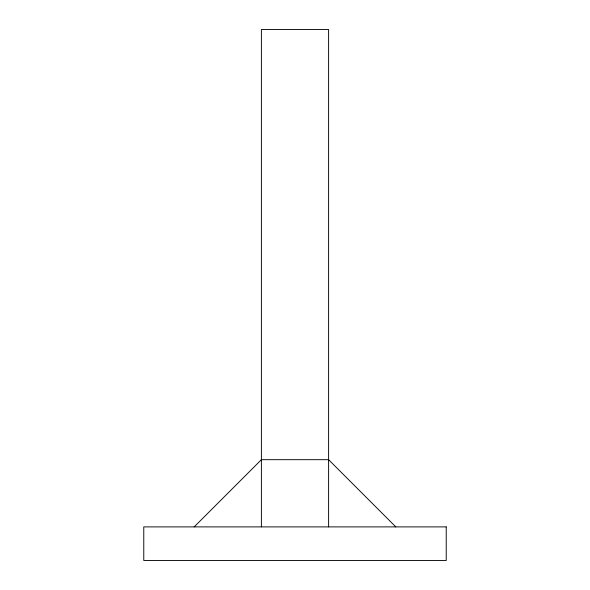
<?xml version="1.0" encoding="UTF-8"?>
<svg xmlns="http://www.w3.org/2000/svg" width="590" height="590" viewBox="0 0 590 590"><rect width="100%" height="100%" fill="white"/><g stroke="black" fill="none" stroke-linecap="round" stroke-linejoin="round"><path stroke-width="0.89" d="M194.176 526.892L261.392 459.676L328.608 459.676L395.824 526.892M328.608 526.892L328.608 29.5L261.392 29.5L261.392 526.892M446.232 526.892L143.768 526.892L143.768 560.5L446.232 560.5L446.232 526.892"/></g></svg>
